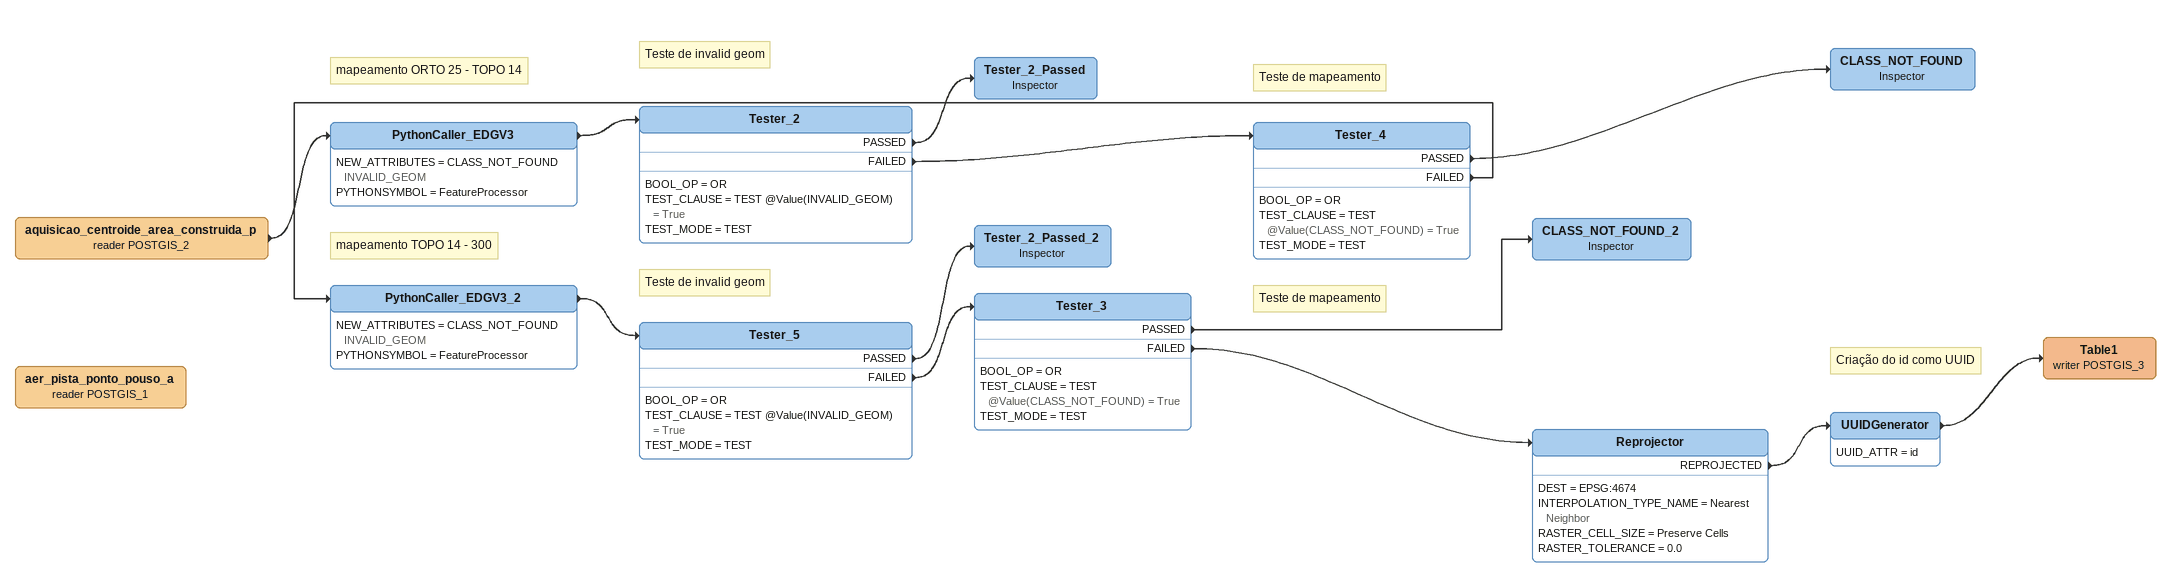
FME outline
aquisicao_centroide_area_construida_p (reader POSTGIS_2)
    -> PythonCaller_EDGV3
Note: mapeamento ORTO 25 - TOPO 14
PythonCaller_EDGV3
    NEW_ATTRIBUTES = CLASS_NOT_FOUND INVALID_GEOM
    PYTHONSYMBOL = FeatureProcessor
    -> Tester_2
Note: Teste de invalid geom
Tester_2
    BOOL_OP = OR
    TEST_CLAUSE = TEST @Value(INVALID_GEOM) = True
    TEST_MODE = TEST
    PASSED -> Tester_2_Passed
    FAILED -> Tester_4
Tester_2_Passed: Inspector
Note: Teste de mapeamento
Tester_4
    BOOL_OP = OR
    TEST_CLAUSE = TEST @Value(CLASS_NOT_FOUND) = True
    TEST_MODE = TEST
    PASSED -> CLASS_NOT_FOUND
    FAILED -> PythonCaller_EDGV3_2
CLASS_NOT_FOUND: Inspector
Note: mapeamento TOPO 14 - 300
PythonCaller_EDGV3_2
    NEW_ATTRIBUTES = CLASS_NOT_FOUND INVALID_GEOM
    PYTHONSYMBOL = FeatureProcessor
    -> Tester_5
Note: Teste de invalid geom
Tester_5
    BOOL_OP = OR
    TEST_CLAUSE = TEST @Value(INVALID_GEOM) = True
    TEST_MODE = TEST
    PASSED -> Tester_2_Passed_2
    FAILED -> Tester_3
Tester_2_Passed_2: Inspector
Note: Teste de mapeamento
Tester_3
    BOOL_OP = OR
    TEST_CLAUSE = TEST @Value(CLASS_NOT_FOUND) = True
    TEST_MODE = TEST
    PASSED -> CLASS_NOT_FOUND_2
    FAILED -> Reprojector
CLASS_NOT_FOUND_2: Inspector
Reprojector
    DEST = EPSG:4674
    INTERPOLATION_TYPE_NAME = Nearest Neighbor
    RASTER_CELL_SIZE = Preserve Cells
    RASTER_TOLERANCE = 0.0
    REPROJECTED -> UUIDGenerator
Note: Criação do id como UUID
UUIDGenerator
    UUID_ATTR = id
    -> Table1 (writer POSTGIS_3)
Table1 (writer POSTGIS_3)
aer_pista_ponto_pouso_a (reader POSTGIS_1)
